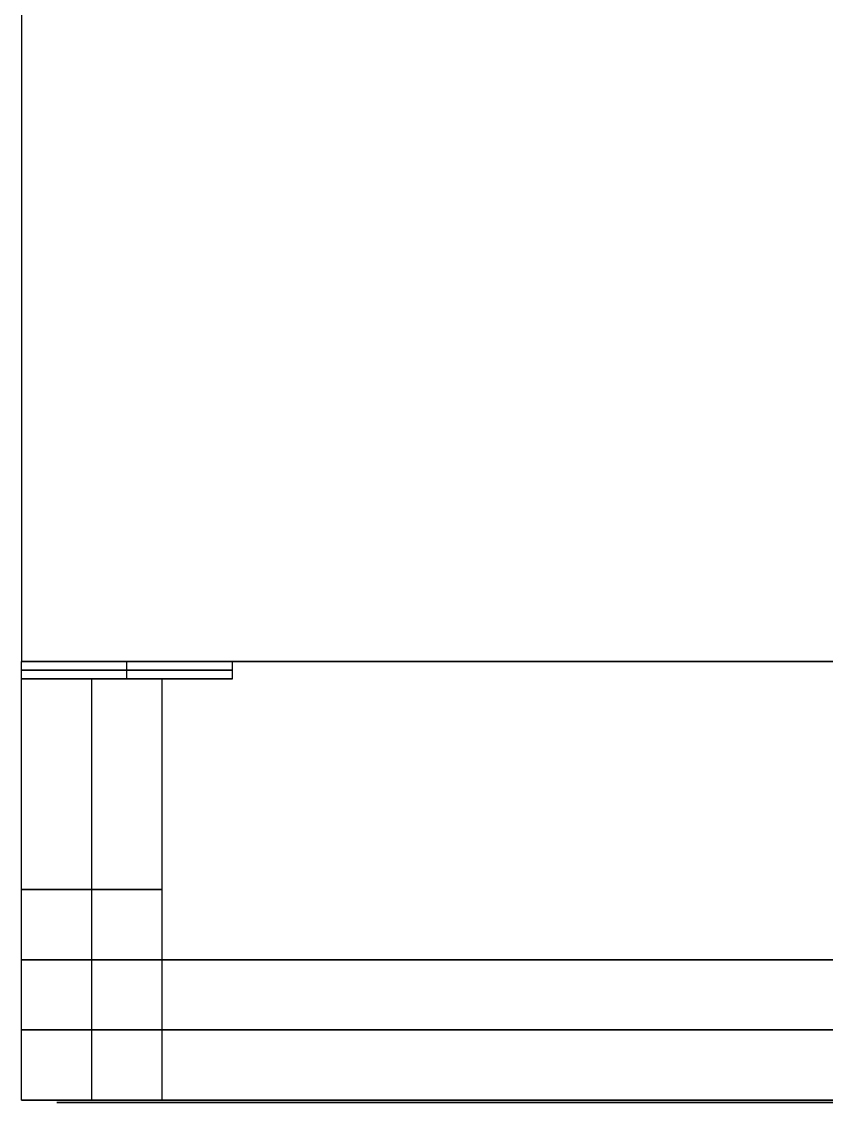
# Model space of a CAD drawing. Header units: inches. Extents: x 0 to 240, y -6 to 240.
# Drawn here: x 0 to 11.46, y -6.28 to 9.11 of the extents above; entities that cross this region are included whole.
import ezdxf

# ---------------------------------------------------------------- set-up
doc = ezdxf.new("R2010")
doc.units = ezdxf.units.IN
doc.header["$MEASUREMENT"] = 0
for name, color, linetype, true_color in [('MODEL$bldg-model', 7, 'Continuous', 0xfafafa), ('MODEL$frame-a', 252, 'Continuous', 0x696969), ('MODEL$frame-b', 254, 'Continuous', 0xbebebe), ('MODEL$frame-c', 7, 'Continuous', 0xe6e6e6), ('MODEL$perf-pan', 7, 'Continuous', 0x646464)]:
    doc.layers.add(name, color=color, linetype=linetype, true_color=true_color)

msp = doc.modelspace()

# ---------------------------------------------------------------- linework, layer by layer
at = {"layer": 'MODEL$bldg-model'}
for p, q in [((0, 240, 432), (0, 0, 432)), ((0, 240, 576), (0, 0, 576)), ((0, 240, 288), (0, 0, 288)), ((0, 240, 432), (0, 0, 432)), ((0, 240, 144), (0, 0, 144)), ((0, 240, 288), (0, 0, 288))]:
    msp.add_line(p, q, dxfattribs=at)
for points in [[(0, 240, 504), (0, 0, 504)], [(0, 240, 360), (0, 0, 360)], [(0, 240, 216), (0, 0, 216)], [(0, 0, 432), (240, 0, 432)], [(240, 0, 576), (0, 0, 576)], [(0, 0, 576), (0, 0, 432)], [(0, 0, 504), (240, 0, 504)], [(0, 0, 288), (240, 0, 288)], [(240, 0, 432), (0, 0, 432)], [(0, 0, 432), (0, 0, 288)], [(0, 0, 360), (240, 0, 360)], [(0, 0, 144), (240, 0, 144)], [(240, 0, 288), (0, 0, 288)], [(0, 0, 288), (0, 0, 144)], [(0, 0, 216), (240, 0, 216)]]:
    msp.add_open_spline(points, degree=1, dxfattribs=at)
at = {"layer": 'MODEL$frame-a'}
for p, q in [((2, -4.25, 216), (0, -4.25, 216)), ((2, -4.25, 504), (0, -4.25, 504)), ((2, -4.25, 360), (0, -4.25, 360)), ((2, -6.25, 216), (0, -6.25, 216)), ((2, -6.25, 504), (0, -6.25, 504)), ((2, -6.25, 360), (0, -6.25, 360))]:
    msp.add_line(p, q, dxfattribs=at)
for points in [[(0, -6.25, 288), (0, -4.25, 288)], [(0, -4.25, 144), (0, -4.25, 288)], [(0, -6.25, 144), (0, -4.25, 144)], [(0, -4.25, 288), (80, -4.25, 288)], [(80, -4.25, 144), (0, -4.25, 144)], [(0, -6.25, 216), (0, -4.25, 216)], [(0, -6.25, 576), (0, -4.25, 576)], [(0, -4.25, 432), (0, -4.25, 576)], [(0, -6.25, 432), (0, -4.25, 432)], [(0, -4.25, 576), (80, -4.25, 576)], [(80, -4.25, 432), (0, -4.25, 432)], [(0, -6.25, 504), (0, -4.25, 504)], [(0, -6.25, 432), (0, -4.25, 432)], [(0, -4.25, 288), (0, -4.25, 432)], [(0, -6.25, 288), (0, -4.25, 288)], [(0, -4.25, 432), (80, -4.25, 432)], [(80, -4.25, 288), (0, -4.25, 288)], [(0, -6.25, 360), (0, -4.25, 360)], [(2, -4.25, 146), (78, -4.25, 146)], [(2, -6.25, 146), (2, -4.25, 146)], [(2, -6.25, 286), (2, -4.25, 286)], [(78, -4.25, 286), (2, -4.25, 286)], [(2, -4.25, 286), (2, -4.25, 146)], [(2, -6.25, 216), (2, -4.25, 216)], [(2, -4.25, 434), (78, -4.25, 434)], [(2, -6.25, 434), (2, -4.25, 434)], [(2, -6.25, 574), (2, -4.25, 574)], [(78, -4.25, 574), (2, -4.25, 574)], [(2, -4.25, 574), (2, -4.25, 434)], [(2, -6.25, 504), (2, -4.25, 504)], [(2, -4.25, 290), (78, -4.25, 290)], [(2, -6.25, 290), (2, -4.25, 290)], [(2, -6.25, 430), (2, -4.25, 430)], [(78, -4.25, 430), (2, -4.25, 430)], [(2, -4.25, 430), (2, -4.25, 290)], [(2, -6.25, 360), (2, -4.25, 360)], [(0, -5.25, 144), (0, -5.25, 288)], [(0, -5.25, 288), (80, -5.25, 288)], [(80, -5.25, 144), (0, -5.25, 144)], [(0, -5.25, 432), (0, -5.25, 576)], [(0, -5.25, 576), (80, -5.25, 576)], [(80, -5.25, 432), (0, -5.25, 432)], [(0, -5.25, 288), (0, -5.25, 432)], [(0, -5.25, 432), (80, -5.25, 432)], [(80, -5.25, 288), (0, -5.25, 288)], [(2, -5.25, 146), (78, -5.25, 146)], [(78, -5.25, 286), (2, -5.25, 286)], [(2, -5.25, 286), (2, -5.25, 146)], [(2, -5.25, 434), (78, -5.25, 434)], [(78, -5.25, 574), (2, -5.25, 574)], [(2, -5.25, 574), (2, -5.25, 434)], [(2, -5.25, 290), (78, -5.25, 290)], [(78, -5.25, 430), (2, -5.25, 430)], [(2, -5.25, 430), (2, -5.25, 290)], [(0, -6.25, 144), (0, -6.25, 288)], [(0, -6.25, 288), (80, -6.25, 288)], [(80, -6.25, 144), (0, -6.25, 144)], [(0, -6.25, 432), (0, -6.25, 576)], [(0, -6.25, 576), (80, -6.25, 576)], [(80, -6.25, 432), (0, -6.25, 432)], [(0, -6.25, 288), (0, -6.25, 432)], [(0, -6.25, 432), (80, -6.25, 432)], [(80, -6.25, 288), (0, -6.25, 288)], [(2, -6.25, 146), (78, -6.25, 146)], [(78, -6.25, 286), (2, -6.25, 286)], [(2, -6.25, 286), (2, -6.25, 146)], [(2, -6.25, 434), (78, -6.25, 434)], [(78, -6.25, 574), (2, -6.25, 574)], [(2, -6.25, 574), (2, -6.25, 434)], [(2, -6.25, 290), (78, -6.25, 290)], [(78, -6.25, 430), (2, -6.25, 430)], [(2, -6.25, 430), (2, -6.25, 290)]]:
    msp.add_open_spline(points, degree=1, dxfattribs=at)
at = {"layer": 'MODEL$frame-b'}
for p, q in [((2, -0.25, 287), (0, -0.25, 287)), ((2, -0.25, 145), (0, -0.25, 145)), ((2, -0.25, 575), (0, -0.25, 575)), ((2, -0.25, 433), (0, -0.25, 433)), ((2, -0.25, 431), (0, -0.25, 431)), ((2, -0.25, 289), (0, -0.25, 289)), ((1, -0.25, 286), (1, -0.25, 288)), ((1, -0.25, 144), (1, -0.25, 146)), ((1, -0.25, 574), (1, -0.25, 576)), ((1, -0.25, 432), (1, -0.25, 434)), ((1, -0.25, 430), (1, -0.25, 432)), ((1, -0.25, 288), (1, -0.25, 290)), ((2, -6.25, 287), (0, -6.25, 287)), ((2, -6.25, 145), (0, -6.25, 145)), ((2, -6.25, 575), (0, -6.25, 575)), ((2, -6.25, 433), (0, -6.25, 433)), ((2, -6.25, 431), (0, -6.25, 431)), ((2, -6.25, 289), (0, -6.25, 289)), ((1, -6.25, 286), (1, -6.25, 288)), ((1, -6.25, 144), (1, -6.25, 146)), ((1, -6.25, 574), (1, -6.25, 576)), ((1, -6.25, 432), (1, -6.25, 434)), ((1, -6.25, 430), (1, -6.25, 432)), ((1, -6.25, 288), (1, -6.25, 290))]:
    msp.add_line(p, q, dxfattribs=at)
for points in [[(0, -6.25, 288), (0, -0.25, 288)], [(0, -0.25, 286), (0, -0.25, 288)], [(0, -6.25, 286), (0, -0.25, 286)], [(0, -0.25, 288), (2, -0.25, 288)], [(2, -0.25, 286), (0, -0.25, 286)], [(0, -6.25, 287), (0, -0.25, 287)], [(0, -6.25, 146), (0, -0.25, 146)], [(0, -0.25, 144), (0, -0.25, 146)], [(0, -6.25, 144), (0, -0.25, 144)], [(0, -0.25, 146), (2, -0.25, 146)], [(2, -0.25, 144), (0, -0.25, 144)], [(0, -6.25, 145), (0, -0.25, 145)], [(0, -6.25, 576), (0, -0.25, 576)], [(0, -0.25, 574), (0, -0.25, 576)], [(0, -6.25, 574), (0, -0.25, 574)], [(0, -0.25, 576), (2, -0.25, 576)], [(2, -0.25, 574), (0, -0.25, 574)], [(0, -6.25, 575), (0, -0.25, 575)], [(0, -6.25, 434), (0, -0.25, 434)], [(0, -0.25, 432), (0, -0.25, 434)], [(0, -6.25, 432), (0, -0.25, 432)], [(0, -0.25, 434), (2, -0.25, 434)], [(2, -0.25, 432), (0, -0.25, 432)], [(0, -6.25, 433), (0, -0.25, 433)], [(0, -6.25, 432), (0, -0.25, 432)], [(0, -0.25, 430), (0, -0.25, 432)], [(0, -6.25, 430), (0, -0.25, 430)], [(0, -0.25, 432), (2, -0.25, 432)], [(2, -0.25, 430), (0, -0.25, 430)], [(0, -6.25, 431), (0, -0.25, 431)], [(0, -6.25, 290), (0, -0.25, 290)], [(0, -0.25, 288), (0, -0.25, 290)], [(0, -6.25, 288), (0, -0.25, 288)], [(0, -0.25, 290), (2, -0.25, 290)], [(2, -0.25, 288), (0, -0.25, 288)], [(0, -6.25, 289), (0, -0.25, 289)], [(1, -6.25, 288), (1, -0.25, 288)], [(1, -6.25, 286), (1, -0.25, 286)], [(1, -6.25, 146), (1, -0.25, 146)], [(1, -6.25, 144), (1, -0.25, 144)], [(1, -6.25, 576), (1, -0.25, 576)], [(1, -6.25, 574), (1, -0.25, 574)], [(1, -6.25, 434), (1, -0.25, 434)], [(1, -6.25, 432), (1, -0.25, 432)], [(1, -6.25, 432), (1, -0.25, 432)], [(1, -6.25, 430), (1, -0.25, 430)], [(1, -6.25, 290), (1, -0.25, 290)], [(1, -6.25, 288), (1, -0.25, 288)], [(2, -6.25, 288), (2, -0.25, 288)], [(2, -6.25, 286), (2, -0.25, 286)], [(2, -0.25, 288), (2, -0.25, 286)], [(2, -6.25, 287), (2, -0.25, 287)], [(2, -6.25, 146), (2, -0.25, 146)], [(2, -6.25, 144), (2, -0.25, 144)], [(2, -0.25, 146), (2, -0.25, 144)], [(2, -6.25, 145), (2, -0.25, 145)], [(2, -6.25, 576), (2, -0.25, 576)], [(2, -6.25, 574), (2, -0.25, 574)], [(2, -0.25, 576), (2, -0.25, 574)], [(2, -6.25, 575), (2, -0.25, 575)], [(2, -6.25, 434), (2, -0.25, 434)], [(2, -6.25, 432), (2, -0.25, 432)], [(2, -0.25, 434), (2, -0.25, 432)], [(2, -6.25, 433), (2, -0.25, 433)], [(2, -6.25, 432), (2, -0.25, 432)], [(2, -6.25, 430), (2, -0.25, 430)], [(2, -0.25, 432), (2, -0.25, 430)], [(2, -6.25, 431), (2, -0.25, 431)], [(2, -6.25, 290), (2, -0.25, 290)], [(2, -6.25, 288), (2, -0.25, 288)], [(2, -0.25, 290), (2, -0.25, 288)], [(2, -6.25, 289), (2, -0.25, 289)], [(0, -3.25, 286), (0, -3.25, 288)], [(0, -3.25, 288), (2, -3.25, 288)], [(2, -3.25, 286), (0, -3.25, 286)], [(0, -3.25, 144), (0, -3.25, 146)], [(0, -3.25, 146), (2, -3.25, 146)], [(2, -3.25, 144), (0, -3.25, 144)], [(0, -3.25, 574), (0, -3.25, 576)], [(0, -3.25, 576), (2, -3.25, 576)], [(2, -3.25, 574), (0, -3.25, 574)], [(0, -3.25, 432), (0, -3.25, 434)], [(0, -3.25, 434), (2, -3.25, 434)], [(2, -3.25, 432), (0, -3.25, 432)], [(0, -3.25, 430), (0, -3.25, 432)], [(0, -3.25, 432), (2, -3.25, 432)], [(2, -3.25, 430), (0, -3.25, 430)], [(0, -3.25, 288), (0, -3.25, 290)], [(0, -3.25, 290), (2, -3.25, 290)], [(2, -3.25, 288), (0, -3.25, 288)], [(2, -3.25, 288), (2, -3.25, 286)], [(2, -3.25, 146), (2, -3.25, 144)], [(2, -3.25, 576), (2, -3.25, 574)], [(2, -3.25, 434), (2, -3.25, 432)], [(2, -3.25, 432), (2, -3.25, 430)], [(2, -3.25, 290), (2, -3.25, 288)], [(0, -6.25, 286), (0, -6.25, 288)], [(0, -6.25, 288), (2, -6.25, 288)], [(2, -6.25, 286), (0, -6.25, 286)], [(0, -6.25, 144), (0, -6.25, 146)], [(0, -6.25, 146), (2, -6.25, 146)], [(2, -6.25, 144), (0, -6.25, 144)], [(0, -6.25, 574), (0, -6.25, 576)], [(0, -6.25, 576), (2, -6.25, 576)], [(2, -6.25, 574), (0, -6.25, 574)], [(0, -6.25, 432), (0, -6.25, 434)], [(0, -6.25, 434), (2, -6.25, 434)], [(2, -6.25, 432), (0, -6.25, 432)], [(0, -6.25, 430), (0, -6.25, 432)], [(0, -6.25, 432), (2, -6.25, 432)], [(2, -6.25, 430), (0, -6.25, 430)], [(0, -6.25, 288), (0, -6.25, 290)], [(0, -6.25, 290), (2, -6.25, 290)], [(2, -6.25, 288), (0, -6.25, 288)], [(2, -6.25, 288), (2, -6.25, 286)], [(2, -6.25, 146), (2, -6.25, 144)], [(2, -6.25, 576), (2, -6.25, 574)], [(2, -6.25, 434), (2, -6.25, 432)], [(2, -6.25, 432), (2, -6.25, 430)], [(2, -6.25, 290), (2, -6.25, 288)]]:
    msp.add_open_spline(points, degree=1, dxfattribs=at)
at = {"layer": 'MODEL$frame-c'}
for p, q in [((3, 0, 289.5), (0, 0, 289.5)), ((3, 0, 430.5), (0, 0, 430.5)), ((3, 0, 433.5), (0, 0, 433.5)), ((3, 0, 574.5), (0, 0, 574.5)), ((3, 0, 145.5), (0, 0, 145.5)), ((3, 0, 286.5), (0, 0, 286.5)), ((1.5, 0, 288), (1.5, 0, 291)), ((1.5, 0, 429), (1.5, 0, 432)), ((1.5, 0, 432), (1.5, 0, 435)), ((1.5, 0, 573), (1.5, 0, 576)), ((1.5, 0, 144), (1.5, 0, 147)), ((1.5, 0, 285), (1.5, 0, 288)), ((3, -0.25, 289.5), (0, -0.25, 289.5)), ((3, -0.25, 430.5), (0, -0.25, 430.5)), ((3, -0.25, 433.5), (0, -0.25, 433.5)), ((3, -0.25, 574.5), (0, -0.25, 574.5)), ((3, -0.25, 145.5), (0, -0.25, 145.5)), ((3, -0.25, 286.5), (0, -0.25, 286.5)), ((1.5, -0.25, 288), (1.5, -0.25, 291)), ((1.5, -0.25, 429), (1.5, -0.25, 432)), ((1.5, -0.25, 432), (1.5, -0.25, 435)), ((1.5, -0.25, 573), (1.5, -0.25, 576)), ((1.5, -0.25, 144), (1.5, -0.25, 147)), ((1.5, -0.25, 285), (1.5, -0.25, 288))]:
    msp.add_line(p, q, dxfattribs=at)
for points in [[(0, -0.25, 291), (0, 0, 291)], [(0, 0, 288), (0, 0, 291)], [(0, -0.25, 288), (0, 0, 288)], [(0, 0, 291), (3, 0, 291)], [(3, 0, 288), (0, 0, 288)], [(0, -0.25, 289.5), (0, 0, 289.5)], [(0, -0.25, 432), (0, 0, 432)], [(0, 0, 429), (0, 0, 432)], [(0, -0.25, 429), (0, 0, 429)], [(0, 0, 432), (3, 0, 432)], [(3, 0, 429), (0, 0, 429)], [(0, -0.25, 430.5), (0, 0, 430.5)], [(0, -0.25, 435), (0, 0, 435)], [(0, 0, 432), (0, 0, 435)], [(0, -0.25, 432), (0, 0, 432)], [(0, 0, 435), (3, 0, 435)], [(3, 0, 432), (0, 0, 432)], [(0, -0.25, 433.5), (0, 0, 433.5)], [(0, -0.25, 576), (0, 0, 576)], [(0, 0, 573), (0, 0, 576)], [(0, -0.25, 573), (0, 0, 573)], [(0, 0, 576), (3, 0, 576)], [(3, 0, 573), (0, 0, 573)], [(0, -0.25, 574.5), (0, 0, 574.5)], [(0, -0.25, 147), (0, 0, 147)], [(0, 0, 144), (0, 0, 147)], [(0, -0.25, 144), (0, 0, 144)], [(0, 0, 147), (3, 0, 147)], [(3, 0, 144), (0, 0, 144)], [(0, -0.25, 145.5), (0, 0, 145.5)], [(0, -0.25, 288), (0, 0, 288)], [(0, 0, 285), (0, 0, 288)], [(0, -0.25, 285), (0, 0, 285)], [(0, 0, 288), (3, 0, 288)], [(3, 0, 285), (0, 0, 285)], [(0, -0.25, 286.5), (0, 0, 286.5)], [(1.5, -0.25, 291), (1.5, 0, 291)], [(1.5, -0.25, 288), (1.5, 0, 288)], [(1.5, -0.25, 432), (1.5, 0, 432)], [(1.5, -0.25, 429), (1.5, 0, 429)], [(1.5, -0.25, 435), (1.5, 0, 435)], [(1.5, -0.25, 432), (1.5, 0, 432)], [(1.5, -0.25, 576), (1.5, 0, 576)], [(1.5, -0.25, 573), (1.5, 0, 573)], [(1.5, -0.25, 147), (1.5, 0, 147)], [(1.5, -0.25, 144), (1.5, 0, 144)], [(1.5, -0.25, 288), (1.5, 0, 288)], [(1.5, -0.25, 285), (1.5, 0, 285)], [(3, -0.25, 291), (3, 0, 291)], [(3, -0.25, 288), (3, 0, 288)], [(3, 0, 291), (3, 0, 288)], [(3, -0.25, 289.5), (3, 0, 289.5)], [(3, -0.25, 432), (3, 0, 432)], [(3, -0.25, 429), (3, 0, 429)], [(3, 0, 432), (3, 0, 429)], [(3, -0.25, 430.5), (3, 0, 430.5)], [(3, -0.25, 435), (3, 0, 435)], [(3, -0.25, 432), (3, 0, 432)], [(3, 0, 435), (3, 0, 432)], [(3, -0.25, 433.5), (3, 0, 433.5)], [(3, -0.25, 576), (3, 0, 576)], [(3, -0.25, 573), (3, 0, 573)], [(3, 0, 576), (3, 0, 573)], [(3, -0.25, 574.5), (3, 0, 574.5)], [(3, -0.25, 147), (3, 0, 147)], [(3, -0.25, 144), (3, 0, 144)], [(3, 0, 147), (3, 0, 144)], [(3, -0.25, 145.5), (3, 0, 145.5)], [(3, -0.25, 288), (3, 0, 288)], [(3, -0.25, 285), (3, 0, 285)], [(3, 0, 288), (3, 0, 285)], [(3, -0.25, 286.5), (3, 0, 286.5)], [(0, -0.125, 288), (0, -0.125, 291)], [(0, -0.125, 291), (3, -0.125, 291)], [(3, -0.125, 288), (0, -0.125, 288)], [(0, -0.125, 429), (0, -0.125, 432)], [(0, -0.125, 432), (3, -0.125, 432)], [(3, -0.125, 429), (0, -0.125, 429)], [(0, -0.125, 432), (0, -0.125, 435)], [(0, -0.125, 435), (3, -0.125, 435)], [(3, -0.125, 432), (0, -0.125, 432)], [(0, -0.125, 573), (0, -0.125, 576)], [(0, -0.125, 576), (3, -0.125, 576)], [(3, -0.125, 573), (0, -0.125, 573)], [(0, -0.125, 144), (0, -0.125, 147)], [(0, -0.125, 147), (3, -0.125, 147)], [(3, -0.125, 144), (0, -0.125, 144)], [(0, -0.125, 285), (0, -0.125, 288)], [(0, -0.125, 288), (3, -0.125, 288)], [(3, -0.125, 285), (0, -0.125, 285)], [(3, -0.125, 291), (3, -0.125, 288)], [(3, -0.125, 432), (3, -0.125, 429)], [(3, -0.125, 435), (3, -0.125, 432)], [(3, -0.125, 576), (3, -0.125, 573)], [(3, -0.125, 147), (3, -0.125, 144)], [(3, -0.125, 288), (3, -0.125, 285)], [(0, -0.25, 288), (0, -0.25, 291)], [(0, -0.25, 291), (3, -0.25, 291)], [(3, -0.25, 288), (0, -0.25, 288)], [(0, -0.25, 429), (0, -0.25, 432)], [(0, -0.25, 432), (3, -0.25, 432)], [(3, -0.25, 429), (0, -0.25, 429)], [(0, -0.25, 432), (0, -0.25, 435)], [(0, -0.25, 435), (3, -0.25, 435)], [(3, -0.25, 432), (0, -0.25, 432)], [(0, -0.25, 573), (0, -0.25, 576)], [(0, -0.25, 576), (3, -0.25, 576)], [(3, -0.25, 573), (0, -0.25, 573)], [(0, -0.25, 144), (0, -0.25, 147)], [(0, -0.25, 147), (3, -0.25, 147)], [(3, -0.25, 144), (0, -0.25, 144)], [(0, -0.25, 285), (0, -0.25, 288)], [(0, -0.25, 288), (3, -0.25, 288)], [(3, -0.25, 285), (0, -0.25, 285)], [(3, -0.25, 291), (3, -0.25, 288)], [(3, -0.25, 432), (3, -0.25, 429)], [(3, -0.25, 435), (3, -0.25, 432)], [(3, -0.25, 576), (3, -0.25, 573)], [(3, -0.25, 147), (3, -0.25, 144)], [(3, -0.25, 288), (3, -0.25, 285)]]:
    msp.add_open_spline(points, degree=1, dxfattribs=at)
at = {"layer": 'MODEL$perf-pan'}
for p, q in [((0.5, -6.281, 144.5), (79.5, -6.281, 144.5)), ((79.5, -6.281, 287.5), (0.5, -6.281, 287.5)), ((0.5, -6.281, 287.5), (0.5, -6.281, 144.5)), ((0.5, -6.281, 216), (3.589, -6.281, 216)), ((0.5, -6.281, 432.5), (79.5, -6.281, 432.5)), ((79.5, -6.281, 575.5), (0.5, -6.281, 575.5)), ((0.5, -6.281, 575.5), (0.5, -6.281, 432.5)), ((0.5, -6.281, 504), (3.622, -6.281, 504)), ((0.5, -6.281, 288.5), (79.5, -6.281, 288.5)), ((79.5, -6.281, 431.5), (0.5, -6.281, 431.5)), ((0.5, -6.281, 431.5), (0.5, -6.281, 288.5)), ((0.5, -6.281, 360), (3.337, -6.281, 360)), ((7.096, -6.281, 504), (10.722, -6.281, 504)), ((7.129, -6.281, 216), (10.593, -6.281, 216)), ((7.381, -6.281, 360), (10.366, -6.281, 360))]:
    msp.add_line(p, q, dxfattribs=at)
for points in [[(2.94, -6.281, 406.603), (5.359, -6.281, 405.207)], [(2.94, -6.281, 409.397), (2.94, -6.281, 406.603)], [(5.359, -6.281, 410.793), (2.94, -6.281, 409.397)], [(2.961, -6.281, 394.616), (5.359, -6.281, 393.231)], [(2.961, -6.281, 397.384), (2.961, -6.281, 394.616)], [(5.359, -6.281, 398.769), (2.961, -6.281, 397.384)], [(2.979, -6.281, 154.626), (5.359, -6.281, 153.252)], [(2.979, -6.281, 157.374), (2.979, -6.281, 154.626)], [(5.359, -6.281, 158.748), (2.979, -6.281, 157.374)], [(3.007, -6.281, 442.642), (5.359, -6.281, 441.284)], [(3.007, -6.281, 445.358), (3.007, -6.281, 442.642)], [(5.359, -6.281, 446.716), (3.007, -6.281, 445.358)], [(3.096, -6.281, 382.693), (5.359, -6.281, 381.387)], [(3.096, -6.281, 385.307), (3.096, -6.281, 382.693)], [(5.359, -6.281, 386.613), (3.096, -6.281, 385.307)], [(3.116, -6.281, 166.705), (5.359, -6.281, 165.41)], [(3.116, -6.281, 169.295), (3.116, -6.281, 166.705)], [(5.359, -6.281, 170.59), (3.116, -6.281, 169.295)], [(3.12, -6.281, 418.707), (5.359, -6.281, 417.414)], [(3.12, -6.281, 421.293), (3.12, -6.281, 418.707)], [(5.359, -6.281, 422.586), (3.12, -6.281, 421.293)], [(3.222, -6.281, 370.766), (5.359, -6.281, 369.532)], [(3.222, -6.281, 373.234), (3.222, -6.281, 370.766)], [(5.359, -6.281, 374.468), (3.222, -6.281, 373.234)], [(3.244, -6.281, 454.779), (5.359, -6.281, 453.558)], [(3.244, -6.281, 457.221), (3.244, -6.281, 454.779)], [(5.359, -6.281, 458.442), (3.244, -6.281, 457.221)], [(3.246, -6.281, 178.78), (5.359, -6.281, 177.561)], [(3.246, -6.281, 181.22), (3.246, -6.281, 178.78)], [(5.359, -6.281, 182.439), (3.246, -6.281, 181.22)], [(3.297, -6.281, 526.809), (5.359, -6.281, 525.618)], [(3.297, -6.281, 529.191), (3.297, -6.281, 526.809)], [(5.359, -6.281, 530.382), (3.297, -6.281, 529.191)], [(3.307, -6.281, 538.816), (5.359, -6.281, 537.631)], [(3.307, -6.281, 541.184), (3.307, -6.281, 538.816)], [(5.359, -6.281, 542.369), (3.307, -6.281, 541.184)], [(3.337, -6.281, 358.833), (5.359, -6.281, 357.665)], [(3.337, -6.281, 361.167), (3.337, -6.281, 358.833)], [(5.359, -6.281, 362.335), (3.337, -6.281, 361.167)], [(3.37, -6.281, 190.852), (5.359, -6.281, 189.704)], [(3.37, -6.281, 193.148), (3.37, -6.281, 190.852)], [(5.359, -6.281, 194.296), (3.37, -6.281, 193.148)], [(3.439, -6.281, 346.892), (5.359, -6.281, 345.783)], [(3.439, -6.281, 349.108), (3.439, -6.281, 346.892)], [(5.359, -6.281, 350.217), (3.439, -6.281, 349.108)], [(3.45, -6.281, 466.898), (5.359, -6.281, 465.795)], [(3.45, -6.281, 469.102), (3.45, -6.281, 466.898)], [(5.359, -6.281, 470.205), (3.45, -6.281, 469.102)], [(3.485, -6.281, 202.918), (5.359, -6.281, 201.837)], [(3.485, -6.281, 205.082), (3.485, -6.281, 202.918)], [(5.359, -6.281, 206.163), (3.485, -6.281, 205.082)], [(3.487, -6.281, 514.919), (5.359, -6.281, 513.839)], [(3.487, -6.281, 517.081), (3.487, -6.281, 514.919)], [(5.359, -6.281, 518.161), (3.487, -6.281, 517.081)], [(3.527, -6.281, 334.942), (5.359, -6.281, 333.885)], [(3.527, -6.281, 337.058), (3.527, -6.281, 334.942)], [(5.359, -6.281, 338.115), (3.527, -6.281, 337.058)], [(3.589, -6.281, 214.978), (5.359, -6.281, 213.956)], [(3.589, -6.281, 217.022), (3.589, -6.281, 214.978)], [(5.359, -6.281, 218.044), (3.589, -6.281, 217.022)], [(3.599, -6.281, 322.984), (5.359, -6.281, 321.968)], [(3.599, -6.281, 325.016), (3.599, -6.281, 322.984)], [(5.359, -6.281, 326.032), (3.599, -6.281, 325.016)], [(3.602, -6.281, 478.985), (5.359, -6.281, 477.971)], [(3.602, -6.281, 481.015), (3.602, -6.281, 478.985)], [(5.359, -6.281, 482.029), (3.602, -6.281, 481.015)], [(3.61, -6.281, 550.99), (5.359, -6.281, 549.981)], [(3.61, -6.281, 553.01), (3.61, -6.281, 550.99)], [(5.359, -6.281, 554.019), (3.61, -6.281, 553.01)], [(3.622, -6.281, 502.997), (5.359, -6.281, 501.994)], [(3.622, -6.281, 505.003), (3.622, -6.281, 502.997)], [(5.359, -6.281, 506.006), (3.622, -6.281, 505.003)], [(3.656, -6.281, 311.017), (5.359, -6.281, 310.034)], [(3.656, -6.281, 312.983), (3.656, -6.281, 311.017)], [(5.359, -6.281, 313.966), (3.656, -6.281, 312.983)], [(3.666, -6.281, 491.022), (5.359, -6.281, 490.045)], [(3.666, -6.281, 492.978), (3.666, -6.281, 491.022)], [(5.359, -6.281, 493.955), (3.666, -6.281, 492.978)], [(3.678, -6.281, 227.03), (5.359, -6.281, 226.059)], [(3.678, -6.281, 228.97), (3.678, -6.281, 227.03)], [(5.359, -6.281, 229.941), (3.678, -6.281, 228.97)], [(3.697, -6.281, 299.04), (5.359, -6.281, 298.081)], [(3.697, -6.281, 300.96), (3.697, -6.281, 299.04)], [(5.359, -6.281, 301.919), (3.697, -6.281, 300.96)], [(3.75, -6.281, 239.071), (5.359, -6.281, 238.142)], [(3.75, -6.281, 240.929), (3.75, -6.281, 239.071)], [(5.359, -6.281, 241.858), (3.75, -6.281, 240.929)], [(3.801, -6.281, 251.1), (5.359, -6.281, 250.201)], [(3.801, -6.281, 252.9), (3.801, -6.281, 251.1)], [(5.359, -6.281, 253.799), (3.801, -6.281, 252.9)], [(3.831, -6.281, 263.118), (5.359, -6.281, 262.236)], [(3.831, -6.281, 264.882), (3.831, -6.281, 263.118)], [(5.359, -6.281, 265.764), (3.831, -6.281, 264.882)], [(3.843, -6.281, 275.125), (5.359, -6.281, 274.25)], [(3.843, -6.281, 276.875), (3.843, -6.281, 275.125)], [(5.359, -6.281, 277.75), (3.843, -6.281, 276.875)], [(3.914, -6.281, 563.166), (5.359, -6.281, 562.332)], [(3.914, -6.281, 564.834), (3.914, -6.281, 563.166)], [(5.359, -6.281, 565.668), (3.914, -6.281, 564.834)], [(6.875, -6.281, 276.875), (5.359, -6.281, 277.75)], [(6.886, -6.281, 264.882), (5.359, -6.281, 265.764)], [(6.917, -6.281, 252.9), (5.359, -6.281, 253.799)], [(6.968, -6.281, 240.929), (5.359, -6.281, 241.858)], [(7.04, -6.281, 228.97), (5.359, -6.281, 229.941)], [(7.129, -6.281, 217.022), (5.359, -6.281, 218.044)], [(7.233, -6.281, 205.082), (5.359, -6.281, 206.163)], [(7.348, -6.281, 193.148), (5.359, -6.281, 194.296)], [(7.471, -6.281, 181.22), (5.359, -6.281, 182.439)], [(7.602, -6.281, 169.295), (5.359, -6.281, 170.59)], [(7.739, -6.281, 157.374), (5.359, -6.281, 158.748)], [(5.359, -6.281, 274.25), (6.875, -6.281, 275.125)], [(5.359, -6.281, 262.236), (6.886, -6.281, 263.118)], [(5.359, -6.281, 250.201), (6.917, -6.281, 251.1)], [(5.359, -6.281, 238.142), (6.968, -6.281, 239.071)], [(5.359, -6.281, 226.059), (7.04, -6.281, 227.03)], [(5.359, -6.281, 213.956), (7.129, -6.281, 214.978)], [(5.359, -6.281, 201.837), (7.233, -6.281, 202.918)], [(5.359, -6.281, 189.704), (7.348, -6.281, 190.852)], [(5.359, -6.281, 177.561), (7.471, -6.281, 178.78)], [(5.359, -6.281, 165.41), (7.602, -6.281, 166.705)], [(5.359, -6.281, 153.252), (7.739, -6.281, 154.626)], [(6.803, -6.281, 564.834), (5.359, -6.281, 565.668)], [(7.108, -6.281, 553.01), (5.359, -6.281, 554.019)], [(7.41, -6.281, 541.184), (5.359, -6.281, 542.369)], [(7.421, -6.281, 529.191), (5.359, -6.281, 530.382)], [(7.231, -6.281, 517.081), (5.359, -6.281, 518.161)], [(7.096, -6.281, 505.003), (5.359, -6.281, 506.006)], [(7.052, -6.281, 492.978), (5.359, -6.281, 493.955)], [(7.116, -6.281, 481.015), (5.359, -6.281, 482.029)], [(7.268, -6.281, 469.102), (5.359, -6.281, 470.205)], [(7.474, -6.281, 457.221), (5.359, -6.281, 458.442)], [(7.711, -6.281, 445.358), (5.359, -6.281, 446.716)], [(5.359, -6.281, 562.332), (6.803, -6.281, 563.166)], [(5.359, -6.281, 549.981), (7.108, -6.281, 550.99)], [(5.359, -6.281, 537.631), (7.41, -6.281, 538.816)], [(5.359, -6.281, 525.618), (7.421, -6.281, 526.809)], [(5.359, -6.281, 513.839), (7.231, -6.281, 514.919)], [(5.359, -6.281, 501.994), (7.096, -6.281, 502.997)], [(5.359, -6.281, 490.045), (7.052, -6.281, 491.022)], [(5.359, -6.281, 477.971), (7.116, -6.281, 478.985)], [(5.359, -6.281, 465.795), (7.268, -6.281, 466.898)], [(5.359, -6.281, 453.558), (7.474, -6.281, 454.779)], [(5.359, -6.281, 441.284), (7.711, -6.281, 442.642)], [(7.598, -6.281, 421.293), (5.359, -6.281, 422.586)], [(7.778, -6.281, 409.397), (5.359, -6.281, 410.793)], [(7.757, -6.281, 397.384), (5.359, -6.281, 398.769)], [(7.622, -6.281, 385.307), (5.359, -6.281, 386.613)], [(7.496, -6.281, 373.234), (5.359, -6.281, 374.468)], [(7.381, -6.281, 361.167), (5.359, -6.281, 362.335)], [(7.279, -6.281, 349.108), (5.359, -6.281, 350.217)], [(7.191, -6.281, 337.058), (5.359, -6.281, 338.115)], [(7.118, -6.281, 325.016), (5.359, -6.281, 326.032)], [(7.062, -6.281, 312.983), (5.359, -6.281, 313.966)], [(7.021, -6.281, 300.96), (5.359, -6.281, 301.919)], [(5.359, -6.281, 417.414), (7.598, -6.281, 418.707)], [(5.359, -6.281, 405.207), (7.778, -6.281, 406.603)], [(5.359, -6.281, 393.231), (7.757, -6.281, 394.616)], [(5.359, -6.281, 381.387), (7.622, -6.281, 382.693)], [(5.359, -6.281, 369.532), (7.496, -6.281, 370.766)], [(5.359, -6.281, 357.665), (7.381, -6.281, 358.833)], [(5.359, -6.281, 345.783), (7.279, -6.281, 346.892)], [(5.359, -6.281, 333.885), (7.191, -6.281, 334.942)], [(5.359, -6.281, 321.968), (7.118, -6.281, 322.984)], [(5.359, -6.281, 310.034), (7.062, -6.281, 311.017)], [(5.359, -6.281, 298.081), (7.021, -6.281, 299.04)], [(6.398, -6.281, 148.6), (8.823, -6.281, 147.2)], [(6.398, -6.281, 151.4), (6.398, -6.281, 148.6)], [(8.823, -6.281, 152.8), (6.398, -6.281, 151.4)], [(6.398, -6.281, 436.6), (8.823, -6.281, 435.2)], [(6.398, -6.281, 439.4), (6.398, -6.281, 436.6)], [(8.823, -6.281, 440.8), (6.398, -6.281, 439.4)], [(6.398, -6.281, 400.6), (8.823, -6.281, 399.2)], [(6.398, -6.281, 403.4), (6.398, -6.281, 400.6)], [(8.823, -6.281, 404.8), (6.398, -6.281, 403.4)], [(6.524, -6.281, 412.673), (8.823, -6.281, 411.345)], [(6.524, -6.281, 415.327), (6.524, -6.281, 412.673)], [(8.823, -6.281, 416.655), (6.524, -6.281, 415.327)], [(6.539, -6.281, 160.681), (8.823, -6.281, 159.362)], [(6.539, -6.281, 163.319), (6.539, -6.281, 160.681)], [(8.823, -6.281, 164.638), (6.539, -6.281, 163.319)], [(6.539, -6.281, 388.681), (8.823, -6.281, 387.362)], [(6.539, -6.281, 391.319), (6.539, -6.281, 388.681)], [(8.823, -6.281, 392.638), (6.539, -6.281, 391.319)], [(6.651, -6.281, 448.746), (8.823, -6.281, 447.492)], [(6.651, -6.281, 451.254), (6.651, -6.281, 448.746)], [(8.823, -6.281, 452.508), (6.651, -6.281, 451.254)], [(6.672, -6.281, 376.758), (8.823, -6.281, 375.516)], [(6.672, -6.281, 379.242), (6.672, -6.281, 376.758)], [(8.823, -6.281, 380.484), (6.672, -6.281, 379.242)], [(6.675, -6.281, 172.76), (8.823, -6.281, 171.519)], [(6.675, -6.281, 175.24), (6.675, -6.281, 172.76)], [(8.823, -6.281, 176.481), (6.675, -6.281, 175.24)], [(6.704, -6.281, 424.776), (8.823, -6.281, 423.553)], [(6.704, -6.281, 427.224), (6.704, -6.281, 424.776)], [(8.823, -6.281, 428.447), (6.704, -6.281, 427.224)], [(6.716, -6.281, 532.783), (8.823, -6.281, 531.567)], [(6.716, -6.281, 535.217), (6.716, -6.281, 532.783)], [(8.823, -6.281, 536.433), (6.716, -6.281, 535.217)], [(6.795, -6.281, 364.829), (8.823, -6.281, 363.658)], [(6.795, -6.281, 367.171), (6.795, -6.281, 364.829)], [(8.823, -6.281, 368.342), (6.795, -6.281, 367.171)], [(6.803, -6.281, 563.166), (6.803, -6.281, 564.834)], [(6.805, -6.281, 184.835), (8.823, -6.281, 183.669)], [(6.805, -6.281, 187.165), (6.805, -6.281, 184.835)], [(8.823, -6.281, 188.331), (6.805, -6.281, 187.165)], [(6.875, -6.281, 275.125), (6.875, -6.281, 276.875)], [(6.883, -6.281, 460.88), (8.823, -6.281, 459.76)], [(6.883, -6.281, 463.12), (6.883, -6.281, 460.88)], [(8.823, -6.281, 464.24), (6.883, -6.281, 463.12)], [(6.886, -6.281, 263.118), (6.886, -6.281, 264.882)], [(6.897, -6.281, 544.888), (8.823, -6.281, 543.777)], [(6.897, -6.281, 547.112), (6.897, -6.281, 544.888)], [(8.823, -6.281, 548.223), (6.897, -6.281, 547.112)], [(6.906, -6.281, 352.893), (8.823, -6.281, 351.786)], [(6.906, -6.281, 355.107), (6.906, -6.281, 352.893)], [(8.823, -6.281, 356.214), (6.906, -6.281, 355.107)], [(6.917, -6.281, 251.1), (6.917, -6.281, 252.9)], [(6.927, -6.281, 196.905), (8.823, -6.281, 195.811)], [(6.927, -6.281, 199.095), (6.927, -6.281, 196.905)], [(8.823, -6.281, 200.189), (6.927, -6.281, 199.095)], [(6.933, -6.281, 520.909), (8.823, -6.281, 519.817)], [(6.933, -6.281, 523.091), (6.933, -6.281, 520.909)], [(8.823, -6.281, 524.183), (6.933, -6.281, 523.091)], [(6.968, -6.281, 239.071), (6.968, -6.281, 240.929)], [(7.003, -6.281, 340.949), (8.823, -6.281, 339.899)], [(7.003, -6.281, 343.051), (7.003, -6.281, 340.949)], [(8.823, -6.281, 344.101), (7.003, -6.281, 343.051)], [(7.021, -6.281, 299.04), (7.021, -6.281, 300.96)], [(7.04, -6.281, 227.03), (7.04, -6.281, 228.97)], [(7.04, -6.281, 208.97), (8.823, -6.281, 207.941)], [(7.04, -6.281, 211.03), (7.04, -6.281, 208.97)], [(8.823, -6.281, 212.059), (7.04, -6.281, 211.03)], [(7.052, -6.281, 491.022), (7.052, -6.281, 492.978)], [(7.062, -6.281, 311.017), (7.062, -6.281, 312.983)], [(7.077, -6.281, 472.992), (8.823, -6.281, 471.984)], [(7.077, -6.281, 475.008), (7.077, -6.281, 472.992)], [(8.823, -6.281, 476.016), (7.077, -6.281, 475.008)], [(7.085, -6.281, 328.997), (8.823, -6.281, 327.994)], [(7.085, -6.281, 331.003), (7.085, -6.281, 328.997)], [(8.823, -6.281, 332.006), (7.085, -6.281, 331.003)], [(7.096, -6.281, 502.997), (7.096, -6.281, 505.003)], [(7.108, -6.281, 550.99), (7.108, -6.281, 553.01)], [(7.109, -6.281, 509.011), (8.823, -6.281, 508.021)], [(7.109, -6.281, 510.989), (7.109, -6.281, 509.011)], [(8.823, -6.281, 511.979), (7.109, -6.281, 510.989)], [(7.116, -6.281, 478.985), (7.116, -6.281, 481.015)], [(7.118, -6.281, 322.984), (7.118, -6.281, 325.016)], [(7.129, -6.281, 214.978), (7.129, -6.281, 217.022)], [(7.139, -6.281, 221.028), (8.823, -6.281, 220.056)], [(7.139, -6.281, 222.972), (7.139, -6.281, 221.028)], [(8.823, -6.281, 223.944), (7.139, -6.281, 222.972)], [(7.151, -6.281, 317.035), (8.823, -6.281, 316.07)], [(7.151, -6.281, 318.965), (7.151, -6.281, 317.035)], [(8.823, -6.281, 319.93), (7.151, -6.281, 318.965)], [(7.191, -6.281, 334.942), (7.191, -6.281, 337.058)], [(7.2, -6.281, 485.063), (8.823, -6.281, 484.126)], [(7.2, -6.281, 486.937), (7.2, -6.281, 485.063)], [(8.823, -6.281, 487.874), (7.2, -6.281, 486.937)], [(7.201, -6.281, 305.064), (8.823, -6.281, 304.127)], [(7.201, -6.281, 306.936), (7.201, -6.281, 305.064)], [(8.823, -6.281, 307.873), (7.201, -6.281, 306.936)], [(7.202, -6.281, 557.064), (8.823, -6.281, 556.129)], [(7.202, -6.281, 558.936), (7.202, -6.281, 557.064)], [(8.823, -6.281, 559.871), (7.202, -6.281, 558.936)], [(7.211, -6.281, 497.069), (8.823, -6.281, 496.139)], [(7.211, -6.281, 498.931), (7.211, -6.281, 497.069)], [(8.823, -6.281, 499.861), (7.211, -6.281, 498.931)], [(7.223, -6.281, 233.076), (8.823, -6.281, 232.152)], [(7.223, -6.281, 234.924), (7.223, -6.281, 233.076)], [(8.823, -6.281, 235.848), (7.223, -6.281, 234.924)], [(7.231, -6.281, 514.919), (7.231, -6.281, 517.081)], [(7.233, -6.281, 202.918), (7.233, -6.281, 205.082)], [(7.234, -6.281, 293.083), (8.823, -6.281, 292.166)], [(7.234, -6.281, 294.917), (7.234, -6.281, 293.083)], [(8.823, -6.281, 295.834), (7.234, -6.281, 294.917)], [(7.268, -6.281, 466.898), (7.268, -6.281, 469.102)], [(7.279, -6.281, 346.892), (7.279, -6.281, 349.108)], [(7.287, -6.281, 245.113), (8.823, -6.281, 244.226)], [(7.287, -6.281, 246.887), (7.287, -6.281, 245.113)], [(8.823, -6.281, 247.774), (7.287, -6.281, 246.887)], [(7.33, -6.281, 257.138), (8.823, -6.281, 256.275)], [(7.33, -6.281, 258.862), (7.33, -6.281, 257.138)], [(8.823, -6.281, 259.725), (7.33, -6.281, 258.862)], [(7.348, -6.281, 190.852), (7.348, -6.281, 193.148)], [(7.351, -6.281, 269.15), (8.823, -6.281, 268.3)], [(7.351, -6.281, 270.85), (7.351, -6.281, 269.15)], [(8.823, -6.281, 271.7), (7.351, -6.281, 270.85)], [(7.355, -6.281, 281.152), (8.823, -6.281, 280.304)], [(7.355, -6.281, 282.848), (7.355, -6.281, 281.152)], [(8.823, -6.281, 283.696), (7.355, -6.281, 282.848)], [(7.381, -6.281, 358.833), (7.381, -6.281, 361.167)], [(7.41, -6.281, 538.816), (7.41, -6.281, 541.184)], [(7.421, -6.281, 526.809), (7.421, -6.281, 529.191)], [(7.471, -6.281, 178.78), (7.471, -6.281, 181.22)], [(7.474, -6.281, 454.779), (7.474, -6.281, 457.221)], [(7.496, -6.281, 370.766), (7.496, -6.281, 373.234)], [(7.509, -6.281, 569.241), (8.823, -6.281, 568.482)], [(7.509, -6.281, 570.759), (7.509, -6.281, 569.241)], [(8.823, -6.281, 571.518), (7.509, -6.281, 570.759)], [(7.598, -6.281, 418.707), (7.598, -6.281, 421.293)], [(7.602, -6.281, 166.705), (7.602, -6.281, 169.295)], [(7.622, -6.281, 382.693), (7.622, -6.281, 385.307)], [(7.711, -6.281, 442.642), (7.711, -6.281, 445.358)], [(7.739, -6.281, 154.626), (7.739, -6.281, 157.374)], [(7.757, -6.281, 394.616), (7.757, -6.281, 397.384)], [(7.778, -6.281, 406.603), (7.778, -6.281, 409.397)], [(10.292, -6.281, 282.848), (8.823, -6.281, 283.696)], [(10.295, -6.281, 270.85), (8.823, -6.281, 271.7)], [(10.317, -6.281, 258.862), (8.823, -6.281, 259.725)], [(10.359, -6.281, 246.887), (8.823, -6.281, 247.774)], [(10.423, -6.281, 234.924), (8.823, -6.281, 235.848)], [(10.507, -6.281, 222.972), (8.823, -6.281, 223.944)], [(10.607, -6.281, 211.03), (8.823, -6.281, 212.059)], [(10.719, -6.281, 199.095), (8.823, -6.281, 200.189)], [(10.842, -6.281, 187.165), (8.823, -6.281, 188.331)], [(10.972, -6.281, 175.24), (8.823, -6.281, 176.481)], [(11.108, -6.281, 163.319), (8.823, -6.281, 164.638)], [(11.248, -6.281, 151.4), (8.823, -6.281, 152.8)], [(8.823, -6.281, 280.304), (10.292, -6.281, 281.152)], [(8.823, -6.281, 268.3), (10.295, -6.281, 269.15)], [(8.823, -6.281, 256.275), (10.317, -6.281, 257.138)], [(8.823, -6.281, 244.226), (10.359, -6.281, 245.113)], [(8.823, -6.281, 232.152), (10.423, -6.281, 233.076)], [(8.823, -6.281, 220.056), (10.507, -6.281, 221.028)], [(8.823, -6.281, 207.941), (10.607, -6.281, 208.97)], [(8.823, -6.281, 195.811), (10.719, -6.281, 196.905)], [(8.823, -6.281, 183.669), (10.842, -6.281, 184.835)], [(8.823, -6.281, 171.519), (10.972, -6.281, 172.76)], [(8.823, -6.281, 159.362), (11.108, -6.281, 160.681)], [(8.823, -6.281, 147.2), (11.248, -6.281, 148.6)], [(10.138, -6.281, 570.759), (8.823, -6.281, 571.518)], [(10.444, -6.281, 558.936), (8.823, -6.281, 559.871)], [(10.749, -6.281, 547.112), (8.823, -6.281, 548.223)], [(10.93, -6.281, 535.217), (8.823, -6.281, 536.433)], [(10.714, -6.281, 523.091), (8.823, -6.281, 524.183)], [(10.537, -6.281, 510.989), (8.823, -6.281, 511.979)], [(10.435, -6.281, 498.931), (8.823, -6.281, 499.861)], [(10.446, -6.281, 486.937), (8.823, -6.281, 487.874)], [(10.569, -6.281, 475.008), (8.823, -6.281, 476.016)], [(10.763, -6.281, 463.12), (8.823, -6.281, 464.24)], [(10.995, -6.281, 451.254), (8.823, -6.281, 452.508)], [(11.248, -6.281, 439.4), (8.823, -6.281, 440.8)], [(8.823, -6.281, 568.482), (10.138, -6.281, 569.241)], [(8.823, -6.281, 556.129), (10.444, -6.281, 557.064)], [(8.823, -6.281, 543.777), (10.749, -6.281, 544.888)], [(8.823, -6.281, 531.567), (10.93, -6.281, 532.783)], [(8.823, -6.281, 519.817), (10.714, -6.281, 520.909)], [(8.823, -6.281, 508.021), (10.537, -6.281, 509.011)], [(8.823, -6.281, 496.139), (10.435, -6.281, 497.069)], [(8.823, -6.281, 484.126), (10.446, -6.281, 485.063)], [(8.823, -6.281, 471.984), (10.569, -6.281, 472.992)], [(8.823, -6.281, 459.76), (10.763, -6.281, 460.88)], [(8.823, -6.281, 447.492), (10.995, -6.281, 448.746)], [(8.823, -6.281, 435.2), (11.248, -6.281, 436.6)], [(10.942, -6.281, 427.224), (8.823, -6.281, 428.447)], [(11.122, -6.281, 415.327), (8.823, -6.281, 416.655)], [(11.248, -6.281, 403.4), (8.823, -6.281, 404.8)], [(11.107, -6.281, 391.319), (8.823, -6.281, 392.638)], [(10.975, -6.281, 379.242), (8.823, -6.281, 380.484)], [(10.852, -6.281, 367.171), (8.823, -6.281, 368.342)], [(10.74, -6.281, 355.107), (8.823, -6.281, 356.214)], [(10.643, -6.281, 343.051), (8.823, -6.281, 344.101)], [(10.561, -6.281, 331.003), (8.823, -6.281, 332.006)], [(10.495, -6.281, 318.965), (8.823, -6.281, 319.93)], [(10.445, -6.281, 306.936), (8.823, -6.281, 307.873)], [(10.412, -6.281, 294.917), (8.823, -6.281, 295.834)], [(8.823, -6.281, 423.553), (10.942, -6.281, 424.776)], [(8.823, -6.281, 411.345), (11.122, -6.281, 412.673)], [(8.823, -6.281, 399.2), (11.248, -6.281, 400.6)], [(8.823, -6.281, 387.362), (11.107, -6.281, 388.681)], [(8.823, -6.281, 375.516), (10.975, -6.281, 376.758)], [(8.823, -6.281, 363.658), (10.852, -6.281, 364.829)], [(8.823, -6.281, 351.786), (10.74, -6.281, 352.893)], [(8.823, -6.281, 339.899), (10.643, -6.281, 340.949)], [(8.823, -6.281, 327.994), (10.561, -6.281, 328.997)], [(8.823, -6.281, 316.07), (10.495, -6.281, 317.035)], [(8.823, -6.281, 304.127), (10.445, -6.281, 305.064)], [(8.823, -6.281, 292.166), (10.412, -6.281, 293.083)], [(9.924, -6.281, 406.635), (12.287, -6.281, 405.271)], [(9.924, -6.281, 409.365), (9.924, -6.281, 406.635)], [(12.287, -6.281, 410.729), (9.924, -6.281, 409.365)], [(9.958, -6.281, 154.655), (12.287, -6.281, 153.31)], [(9.958, -6.281, 157.345), (9.958, -6.281, 154.655)], [(12.287, -6.281, 158.69), (9.958, -6.281, 157.345)], [(9.977, -6.281, 394.666), (12.287, -6.281, 393.333)], [(9.977, -6.281, 397.334), (9.977, -6.281, 394.666)], [(12.287, -6.281, 398.667), (9.977, -6.281, 397.334)], [(10.044, -6.281, 442.705), (12.287, -6.281, 441.41)], [(10.044, -6.281, 445.295), (10.044, -6.281, 442.705)], [(12.287, -6.281, 446.59), (10.044, -6.281, 445.295)], [(10.098, -6.281, 166.736), (12.287, -6.281, 165.472)], [(10.098, -6.281, 169.264), (10.098, -6.281, 166.736)], [(12.287, -6.281, 170.528), (10.098, -6.281, 169.264)], [(10.108, -6.281, 418.742), (12.287, -6.281, 417.483)], [(10.108, -6.281, 421.258), (10.108, -6.281, 418.742)], [(12.287, -6.281, 422.517), (10.108, -6.281, 421.258)], [(10.116, -6.281, 382.747), (12.287, -6.281, 381.493)], [(10.116, -6.281, 385.253), (10.116, -6.281, 382.747)], [(12.287, -6.281, 386.507), (10.116, -6.281, 385.253)], [(10.138, -6.281, 569.241), (10.138, -6.281, 570.759)], [(10.185, -6.281, 538.786), (12.287, -6.281, 537.573)], [(10.185, -6.281, 541.214), (10.185, -6.281, 538.786)], [(12.287, -6.281, 542.427), (10.185, -6.281, 541.214)], [(10.233, -6.281, 178.814), (12.287, -6.281, 177.628)], [(10.233, -6.281, 181.186), (10.233, -6.281, 178.814)], [(12.287, -6.281, 182.372), (10.233, -6.281, 181.186)], [(10.246, -6.281, 370.822), (12.287, -6.281, 369.644)], [(10.246, -6.281, 373.178), (10.246, -6.281, 370.822)], [(12.287, -6.281, 374.356), (10.246, -6.281, 373.178)], [(10.292, -6.281, 281.152), (10.292, -6.281, 282.848)], [(10.295, -6.281, 269.15), (10.295, -6.281, 270.85)], [(10.295, -6.281, 454.85), (12.287, -6.281, 453.7)], [(10.295, -6.281, 457.15), (10.295, -6.281, 454.85)], [(12.287, -6.281, 458.3), (10.295, -6.281, 457.15)], [(10.317, -6.281, 257.138), (10.317, -6.281, 258.862)], [(10.357, -6.281, 526.886), (12.287, -6.281, 525.771)], [(10.357, -6.281, 529.114), (10.357, -6.281, 526.886)], [(12.287, -6.281, 530.229), (10.357, -6.281, 529.114)], [(10.359, -6.281, 245.113), (10.359, -6.281, 246.887)], [(10.362, -6.281, 190.889), (12.287, -6.281, 189.777)], [(10.362, -6.281, 193.111), (10.362, -6.281, 190.889)], [(12.287, -6.281, 194.223), (10.362, -6.281, 193.111)], [(10.366, -6.281, 358.891), (12.287, -6.281, 357.782)], [(10.366, -6.281, 361.109), (10.366, -6.281, 358.891)], [(12.287, -6.281, 362.218), (10.366, -6.281, 361.109)], [(10.412, -6.281, 293.083), (10.412, -6.281, 294.917)], [(10.423, -6.281, 233.076), (10.423, -6.281, 234.924)], [(10.435, -6.281, 497.069), (10.435, -6.281, 498.931)], [(10.444, -6.281, 557.064), (10.444, -6.281, 558.936)], [(10.445, -6.281, 305.064), (10.445, -6.281, 306.936)], [(10.446, -6.281, 485.063), (10.446, -6.281, 486.937)], [(10.473, -6.281, 346.953), (12.287, -6.281, 345.905)], [(10.473, -6.281, 349.047), (10.473, -6.281, 346.953)], [(12.287, -6.281, 350.095), (10.473, -6.281, 349.047)], [(10.483, -6.281, 202.958), (12.287, -6.281, 201.917)], [(10.483, -6.281, 205.042), (10.483, -6.281, 202.958)], [(12.287, -6.281, 206.083), (10.483, -6.281, 205.042)], [(10.491, -6.281, 550.963), (12.287, -6.281, 549.926)], [(10.491, -6.281, 553.037), (10.491, -6.281, 550.963)], [(12.287, -6.281, 554.074), (10.491, -6.281, 553.037)], [(10.495, -6.281, 317.035), (10.495, -6.281, 318.965)], [(10.507, -6.281, 221.028), (10.507, -6.281, 222.972)], [(10.521, -6.281, 466.98), (12.287, -6.281, 465.961)], [(10.521, -6.281, 469.02), (10.521, -6.281, 466.98)], [(12.287, -6.281, 470.039), (10.521, -6.281, 469.02)], [(10.537, -6.281, 509.011), (10.537, -6.281, 510.989)], [(10.561, -6.281, 328.997), (10.561, -6.281, 331.003)], [(10.565, -6.281, 335.006), (12.287, -6.281, 334.012)], [(10.565, -6.281, 336.994), (10.565, -6.281, 335.006)], [(12.287, -6.281, 337.988), (10.565, -6.281, 336.994)], [(10.566, -6.281, 515.006), (12.287, -6.281, 514.013)], [(10.566, -6.281, 516.994), (10.566, -6.281, 515.006)], [(12.287, -6.281, 517.987), (10.566, -6.281, 516.994)], [(10.569, -6.281, 472.992), (10.569, -6.281, 475.008)], [(10.593, -6.281, 215.022), (12.287, -6.281, 214.044)], [(10.593, -6.281, 216.978), (10.593, -6.281, 215.022)], [(12.287, -6.281, 217.956), (10.593, -6.281, 216.978)], [(10.607, -6.281, 208.97), (10.607, -6.281, 211.03)], [(10.641, -6.281, 323.05), (12.287, -6.281, 322.099)], [(10.641, -6.281, 324.95), (10.641, -6.281, 323.05)], [(12.287, -6.281, 325.901), (10.641, -6.281, 324.95)], [(10.643, -6.281, 340.949), (10.643, -6.281, 343.051)], [(10.688, -6.281, 227.077), (12.287, -6.281, 226.154)], [(10.688, -6.281, 228.923), (10.688, -6.281, 227.077)], [(12.287, -6.281, 229.846), (10.688, -6.281, 228.923)], [(10.697, -6.281, 479.082), (12.287, -6.281, 478.164)], [(10.697, -6.281, 480.918), (10.697, -6.281, 479.082)], [(12.287, -6.281, 481.836), (10.697, -6.281, 480.918)], [(10.7, -6.281, 311.084), (12.287, -6.281, 310.168)], [(10.7, -6.281, 312.916), (10.7, -6.281, 311.084)], [(12.287, -6.281, 313.832), (10.7, -6.281, 312.916)], [(10.714, -6.281, 520.909), (10.714, -6.281, 523.091)], [(10.719, -6.281, 196.905), (10.719, -6.281, 199.095)], [(10.722, -6.281, 503.096), (12.287, -6.281, 502.193)], [(10.722, -6.281, 504.904), (10.722, -6.281, 503.096)], [(12.287, -6.281, 505.807), (10.722, -6.281, 504.904)], [(10.74, -6.281, 352.893), (10.74, -6.281, 355.107)], [(10.743, -6.281, 299.108), (12.287, -6.281, 298.217)], [(10.743, -6.281, 300.892), (10.743, -6.281, 299.108)], [(12.287, -6.281, 301.783), (10.743, -6.281, 300.892)], [(10.749, -6.281, 544.888), (10.749, -6.281, 547.112)], [(10.763, -6.281, 460.88), (10.763, -6.281, 463.12)], [(10.766, -6.281, 239.121), (12.287, -6.281, 238.243)], [(10.766, -6.281, 240.879), (10.766, -6.281, 239.121)], [(12.287, -6.281, 241.757), (10.766, -6.281, 240.879)], [(10.776, -6.281, 491.128), (12.287, -6.281, 490.255)], [(10.776, -6.281, 492.872), (10.776, -6.281, 491.128)], [(12.287, -6.281, 493.745), (10.776, -6.281, 492.872)], [(10.798, -6.281, 563.14), (12.287, -6.281, 562.28)], [(10.798, -6.281, 564.86), (10.798, -6.281, 563.14)], [(12.287, -6.281, 565.72), (10.798, -6.281, 564.86)], [(10.821, -6.281, 251.154), (12.287, -6.281, 250.307)], [(10.821, -6.281, 252.846), (10.821, -6.281, 251.154)], [(12.287, -6.281, 253.693), (10.821, -6.281, 252.846)], [(10.842, -6.281, 184.835), (10.842, -6.281, 187.165)], [(10.852, -6.281, 364.829), (10.852, -6.281, 367.171)], [(10.854, -6.281, 263.173), (12.287, -6.281, 262.345)], [(10.854, -6.281, 264.827), (10.854, -6.281, 263.173)], [(12.287, -6.281, 265.655), (10.854, -6.281, 264.827)], [(10.867, -6.281, 275.18), (12.287, -6.281, 274.36)], [(10.867, -6.281, 276.82), (10.867, -6.281, 275.18)], [(12.287, -6.281, 277.64), (10.867, -6.281, 276.82)], [(10.93, -6.281, 532.783), (10.93, -6.281, 535.217)], [(10.942, -6.281, 424.776), (10.942, -6.281, 427.224)], [(10.972, -6.281, 172.76), (10.972, -6.281, 175.24)], [(10.975, -6.281, 376.758), (10.975, -6.281, 379.242)], [(10.995, -6.281, 448.746), (10.995, -6.281, 451.254)], [(11.107, -6.281, 388.681), (11.107, -6.281, 391.319)], [(11.108, -6.281, 160.681), (11.108, -6.281, 163.319)], [(11.122, -6.281, 412.673), (11.122, -6.281, 415.327)], [(11.248, -6.281, 148.6), (11.248, -6.281, 151.4)], [(11.248, -6.281, 436.6), (11.248, -6.281, 439.4)], [(11.248, -6.281, 400.6), (11.248, -6.281, 403.4)]]:
    msp.add_open_spline(points, degree=1, dxfattribs=at)

doc.saveas('drawing.dxf')
